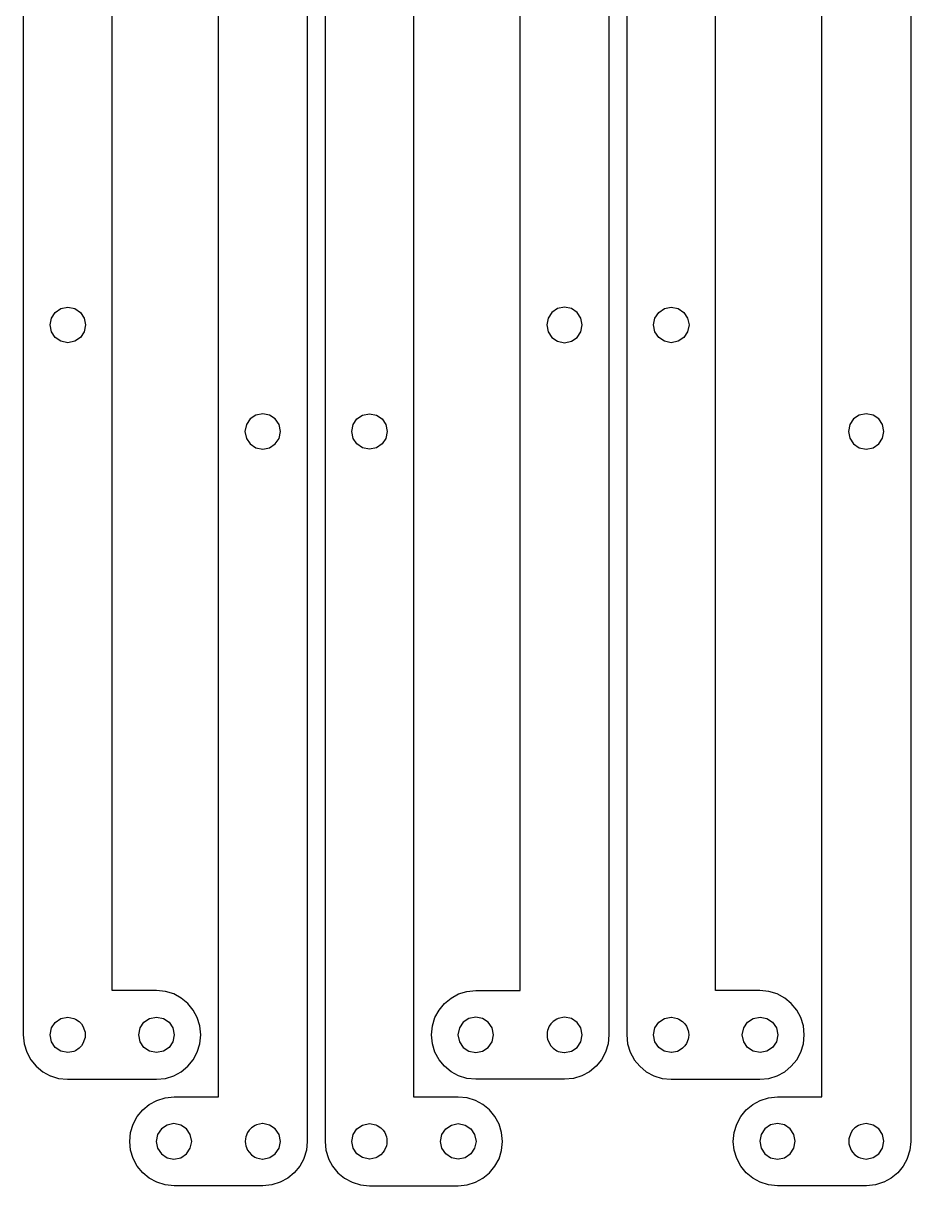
# Model space of a CAD drawing. Extents: x -2300 to 2026, y -6513 to 1502.
# Drawn here: x -1658.7 to -1558.7, y 213 to 344 of the extents above; entities that cross this region are included whole.
import ezdxf

# ---------------------------------------------------------------- set-up
doc = ezdxf.new("R2010")
doc.units = 0

msp = doc.modelspace()

# ---------------------------------------------------------------- linework, layer by layer
at = {"layer": 'Layer 1'}
for p, q in [((-1658.67956, 470.02491), (-1658.68, 230.025)), ((-1592.68044, 470.02591), (-1592.68, 230.026)), ((-1590.67956, 470.02791), (-1590.68, 230.028)), ((-1648.68, 235.023), (-1648.68, 465.023)), ((-1602.68, 235.026), (-1602.68, 465.026)), ((-1580.68, 235.026), (-1580.68, 465.026)), ((-1626.68044, 458.02591), (-1626.68, 218.026)), ((-1624.67956, 458.02591), (-1624.68, 218.026)), ((-1558.68044, 458.02791), (-1558.68, 218.028)), ((-1636.68, 223.026), (-1636.68, 453.026)), ((-1614.68, 223.024), (-1614.68, 453.024)), ((-1568.68, 223.029), (-1568.68, 453.029)), ((-1655.076098, 311.439566), (-1654.440372, 311.868028)), ((-1654.440372, 311.868028), (-1653.66197, 312.02525)), ((-1653.66197, 312.02525), (-1652.883608, 311.868175)), ((-1652.883608, 311.868175), (-1652.247971, 311.439761)), ((-1598.476392, 311.868175), (-1599.112029, 311.439761)), ((-1597.69803, 312.02525), (-1598.476392, 311.868175)), ((-1596.919628, 311.868028), (-1597.69803, 312.02525)), ((-1596.283902, 311.439566), (-1596.919628, 311.868028)), ((-1587.076098, 311.441566), (-1586.440372, 311.870028)), ((-1586.440372, 311.870028), (-1585.66197, 312.02725)), ((-1585.66197, 312.02725), (-1584.883608, 311.870175)), ((-1584.883608, 311.870175), (-1584.247971, 311.441761)), ((-1655.66195, 310.0258), (-1655.504755, 310.804084)), ((-1655.504755, 310.804084), (-1655.076098, 311.439566)), ((-1652.247971, 311.439761), (-1651.819404, 310.80423)), ((-1651.819404, 310.80423), (-1651.66225, 310.0258)), ((-1599.540596, 310.80423), (-1599.69775, 310.0258)), ((-1599.112029, 311.439761), (-1599.540596, 310.80423)), ((-1595.855245, 310.804084), (-1596.283902, 311.439566)), ((-1595.69805, 310.0258), (-1595.855245, 310.804084)), ((-1587.66195, 310.0278), (-1587.504755, 310.806084)), ((-1587.504755, 310.806084), (-1587.076098, 311.441566)), ((-1584.247971, 311.441761), (-1583.819404, 310.80623)), ((-1583.819404, 310.80623), (-1583.66225, 310.0278)), ((-1655.504906, 309.247354), (-1655.66195, 310.0258)), ((-1655.076298, 308.611536), (-1655.504906, 309.247354)), ((-1651.819367, 309.247209), (-1652.247871, 308.611341)), ((-1651.66225, 310.0258), (-1651.819367, 309.247209)), ((-1651.66225, 310.0258), (-1651.66225, 310.0258)), ((-1599.69775, 310.0258), (-1599.540633, 309.247209)), ((-1599.69775, 310.0258), (-1599.69775, 310.0258)), ((-1599.540633, 309.247209), (-1599.112129, 308.611341)), ((-1596.283703, 308.611536), (-1595.855094, 309.247354)), ((-1595.855094, 309.247354), (-1595.69805, 310.0258)), ((-1587.504906, 309.249354), (-1587.66195, 310.0278)), ((-1587.076298, 308.613536), (-1587.504906, 309.249354)), ((-1583.819367, 309.249209), (-1584.247871, 308.613341)), ((-1583.66225, 310.0278), (-1583.819367, 309.249209)), ((-1583.66225, 310.0278), (-1583.66225, 310.0278)), ((-1654.440521, 308.182787), (-1655.076298, 308.611536)), ((-1653.66197, 308.02555), (-1654.440521, 308.182787)), ((-1652.883495, 308.182641), (-1653.66197, 308.02555)), ((-1652.247871, 308.611341), (-1652.883495, 308.182641)), ((-1599.112129, 308.611341), (-1598.476505, 308.182641)), ((-1598.476505, 308.182641), (-1597.69803, 308.02555)), ((-1597.69803, 308.02555), (-1596.919479, 308.182787)), ((-1596.919479, 308.182787), (-1596.283703, 308.611536)), ((-1586.440521, 308.184787), (-1587.076298, 308.613536)), ((-1585.66197, 308.02755), (-1586.440521, 308.184787)), ((-1584.883495, 308.184641), (-1585.66197, 308.02755)), ((-1584.247871, 308.613341), (-1584.883495, 308.184641)), ((-1631.69803, 300.02525), (-1632.476392, 299.868175)), ((-1630.919628, 299.868028), (-1631.69803, 300.02525)), ((-1620.440372, 299.868028), (-1619.66197, 300.02525)), ((-1619.66197, 300.02525), (-1618.883608, 299.868175)), ((-1563.69803, 300.02825), (-1564.476392, 299.871175)), ((-1562.919628, 299.871028), (-1563.69803, 300.02825)), ((-1633.540596, 298.80423), (-1633.69775, 298.0258)), ((-1633.112029, 299.439761), (-1633.540596, 298.80423)), ((-1632.476392, 299.868175), (-1633.112029, 299.439761)), ((-1630.283902, 299.439566), (-1630.919628, 299.868028)), ((-1629.855245, 298.804084), (-1630.283902, 299.439566)), ((-1629.69805, 298.0258), (-1629.855245, 298.804084)), ((-1621.66195, 298.0258), (-1621.504755, 298.804084)), ((-1621.504755, 298.804084), (-1621.076098, 299.439566)), ((-1621.076098, 299.439566), (-1620.440372, 299.868028)), ((-1618.883608, 299.868175), (-1618.247971, 299.439761)), ((-1618.247971, 299.439761), (-1617.819404, 298.80423)), ((-1617.819404, 298.80423), (-1617.66225, 298.0258)), ((-1565.540596, 298.80723), (-1565.69775, 298.0288)), ((-1565.112029, 299.442761), (-1565.540596, 298.80723)), ((-1564.476392, 299.871175), (-1565.112029, 299.442761)), ((-1562.283902, 299.442566), (-1562.919628, 299.871028)), ((-1561.855245, 298.807084), (-1562.283902, 299.442566)), ((-1561.69805, 298.0288), (-1561.855245, 298.807084)), ((-1633.69775, 298.0258), (-1633.540633, 297.247209)), ((-1633.69775, 298.0258), (-1633.69775, 298.0258)), ((-1629.855094, 297.247354), (-1629.69805, 298.0258)), ((-1621.504906, 297.247354), (-1621.66195, 298.0258)), ((-1617.66225, 298.0258), (-1617.819367, 297.247209)), ((-1617.66225, 298.0258), (-1617.66225, 298.0258)), ((-1565.69775, 298.0288), (-1565.540633, 297.250209)), ((-1565.69775, 298.0288), (-1565.69775, 298.0288)), ((-1561.855094, 297.250354), (-1561.69805, 298.0288)), ((-1633.540633, 297.247209), (-1633.112129, 296.611341)), ((-1633.112129, 296.611341), (-1632.476505, 296.182641)), ((-1632.476505, 296.182641), (-1631.69803, 296.02555)), ((-1631.69803, 296.02555), (-1630.919479, 296.182787)), ((-1630.919479, 296.182787), (-1630.283703, 296.611536)), ((-1630.283703, 296.611536), (-1629.855094, 297.247354)), ((-1621.076298, 296.611536), (-1621.504906, 297.247354)), ((-1620.440521, 296.182787), (-1621.076298, 296.611536)), ((-1619.66197, 296.02555), (-1620.440521, 296.182787)), ((-1618.883495, 296.182641), (-1619.66197, 296.02555)), ((-1618.247871, 296.611341), (-1618.883495, 296.182641)), ((-1617.819367, 297.247209), (-1618.247871, 296.611341)), ((-1565.540633, 297.250209), (-1565.112129, 296.614341)), ((-1565.112129, 296.614341), (-1564.476505, 296.185641)), ((-1564.476505, 296.185641), (-1563.69803, 296.02855)), ((-1563.69803, 296.02855), (-1562.919479, 296.185787)), ((-1562.919479, 296.185787), (-1562.283703, 296.614535)), ((-1562.283703, 296.614535), (-1561.855094, 297.250354)), ((-1643.68, 235.02344), (-1648.68, 235.023)), ((-1642.669905, 234.922202), (-1643.68, 235.02344)), ((-1641.730259, 234.631696), (-1642.669905, 234.922202)), ((-1640.880858, 234.17173), (-1641.730259, 234.631696)), ((-1610.479142, 234.174717), (-1609.629741, 234.634692)), ((-1609.629741, 234.634692), (-1608.690095, 234.925202)), ((-1608.690095, 234.925202), (-1607.68, 235.02644)), ((-1607.68, 235.02644), (-1602.68, 235.026)), ((-1575.68, 235.02644), (-1580.68, 235.026)), ((-1574.669905, 234.925202), (-1575.68, 235.02644)), ((-1573.730259, 234.634696), (-1574.669905, 234.925202)), ((-1572.880858, 234.17473), (-1573.730259, 234.634696)), ((-1640.1415, 233.562115), (-1640.880858, 234.17173)), ((-1639.531982, 232.82266), (-1640.1415, 233.562115)), ((-1611.828018, 232.825596), (-1611.2185, 233.565083)), ((-1611.2185, 233.565083), (-1610.479142, 234.174717)), ((-1572.1415, 233.565115), (-1572.880858, 234.17473)), ((-1571.531982, 232.82566), (-1572.1415, 233.565115)), ((-1654.444117, 231.86583), (-1653.668325, 232.024893)), ((-1653.668325, 232.024893), (-1653.649804, 232.024893)), ((-1653.649804, 232.024893), (-1652.962682, 231.886516)), ((-1652.962682, 231.886516), (-1652.793084, 231.810051)), ((-1644.439972, 231.868566), (-1643.66157, 232.02572)), ((-1643.66157, 232.02572), (-1642.883208, 231.868603)), ((-1639.072101, 231.973174), (-1639.531982, 232.82266)), ((-1638.781655, 231.033468), (-1639.072101, 231.973174)), ((-1612.578345, 231.036293), (-1612.287899, 231.976064)), ((-1612.287899, 231.976064), (-1611.828018, 232.825596)), ((-1607.69843, 232.02572), (-1608.476792, 231.868603)), ((-1606.920028, 231.868566), (-1607.69843, 232.02572)), ((-1598.397318, 231.886516), (-1598.566916, 231.810051)), ((-1597.710196, 232.024893), (-1598.397318, 231.886516)), ((-1597.691675, 232.024893), (-1597.710196, 232.024893)), ((-1596.915883, 231.86583), (-1597.691675, 232.024893)), ((-1586.444117, 231.86783), (-1585.668325, 232.026893)), ((-1585.668325, 232.026893), (-1585.649804, 232.026893)), ((-1585.649804, 232.026893), (-1584.962682, 231.888516)), ((-1584.962682, 231.888516), (-1584.793084, 231.812051)), ((-1576.439972, 231.870566), (-1575.66157, 232.02772)), ((-1575.66157, 232.02772), (-1574.883208, 231.870603)), ((-1571.072101, 231.976174), (-1571.531982, 232.82566)), ((-1570.781655, 231.036468), (-1571.072101, 231.976174)), ((-1655.660895, 230.026763), (-1655.504374, 230.803164)), ((-1655.504374, 230.803164), (-1655.077457, 231.437387)), ((-1655.077457, 231.437387), (-1654.444117, 231.86583)), ((-1652.793084, 231.810051), (-1652.387478, 231.536737)), ((-1652.387478, 231.536737), (-1652.131097, 231.269508)), ((-1652.131097, 231.269508), (-1651.957001, 231.010481)), ((-1651.957001, 231.010481), (-1651.762532, 230.525765)), ((-1645.66155, 230.026), (-1645.504355, 230.804362)), ((-1645.504355, 230.804362), (-1645.075698, 231.439999)), ((-1645.075698, 231.439999), (-1644.439972, 231.868566)), ((-1642.883208, 231.868603), (-1642.247571, 231.440099)), ((-1642.247571, 231.440099), (-1641.819004, 230.804475)), ((-1641.819004, 230.804475), (-1641.66185, 230.026)), ((-1638.68044, 230.02335), (-1638.781655, 231.033468)), ((-1612.67956, 230.02609), (-1612.578345, 231.036293)), ((-1609.540996, 230.804475), (-1609.69815, 230.026)), ((-1609.112429, 231.440099), (-1609.540996, 230.804475)), ((-1608.476792, 231.868603), (-1609.112429, 231.440099)), ((-1606.284302, 231.439999), (-1606.920028, 231.868566)), ((-1605.855645, 230.804362), (-1606.284302, 231.439999)), ((-1605.69845, 230.026), (-1605.855645, 230.804362)), ((-1599.402999, 231.010481), (-1599.597468, 230.525765)), ((-1599.228903, 231.269508), (-1599.402999, 231.010481)), ((-1598.972522, 231.536737), (-1599.228903, 231.269508)), ((-1598.566916, 231.810051), (-1598.972522, 231.536737)), ((-1596.282543, 231.437387), (-1596.915883, 231.86583)), ((-1595.855626, 230.803164), (-1596.282543, 231.437387)), ((-1595.699105, 230.026763), (-1595.855626, 230.803164)), ((-1587.660895, 230.028763), (-1587.504374, 230.805164)), ((-1587.504374, 230.805164), (-1587.077457, 231.439387)), ((-1587.077457, 231.439387), (-1586.444117, 231.86783)), ((-1584.793084, 231.812051), (-1584.387478, 231.538737)), ((-1584.387478, 231.538737), (-1584.131097, 231.271508)), ((-1584.131097, 231.271508), (-1583.957001, 231.012481)), ((-1583.957001, 231.012481), (-1583.762532, 230.527765)), ((-1577.66155, 230.028), (-1577.504355, 230.806362)), ((-1577.504355, 230.806362), (-1577.075698, 231.441999)), ((-1577.075698, 231.441999), (-1576.439972, 231.870566)), ((-1574.883208, 231.870603), (-1574.247571, 231.442099)), ((-1574.247571, 231.442099), (-1573.819004, 230.806475)), ((-1573.819004, 230.806475), (-1573.66185, 230.028)), ((-1570.68044, 230.02635), (-1570.781655, 231.036468)), ((-1658.68, 230.025), (-1658.578665, 229.01456)), ((-1655.504665, 229.250577), (-1655.660895, 230.026763)), ((-1651.761998, 229.530136), (-1651.958319, 229.040128)), ((-1651.762532, 230.525765), (-1651.721787, 230.325476)), ((-1651.721781, 229.729632), (-1651.761998, 229.530136)), ((-1651.721787, 230.325476), (-1651.697974, 230.02782)), ((-1651.697969, 230.0257), (-1651.721781, 229.729632)), ((-1651.697974, 230.02782), (-1651.697969, 230.0257)), ((-1645.504506, 229.247487), (-1645.66155, 230.026)), ((-1641.66185, 230.026), (-1641.818967, 229.247335)), ((-1641.66185, 230.026), (-1641.66185, 230.026)), ((-1638.781655, 229.013147), (-1638.68044, 230.02335)), ((-1612.578345, 229.015972), (-1612.67956, 230.02609)), ((-1609.69815, 230.026), (-1609.541033, 229.247335)), ((-1609.69815, 230.026), (-1609.69815, 230.026)), ((-1605.855494, 229.247487), (-1605.69845, 230.026)), ((-1599.662026, 230.02782), (-1599.662031, 230.0257)), ((-1599.662031, 230.0257), (-1599.638219, 229.729632)), ((-1599.638213, 230.325476), (-1599.662026, 230.02782)), ((-1599.638219, 229.729632), (-1599.598002, 229.530136)), ((-1599.597468, 230.525765), (-1599.638213, 230.325476)), ((-1599.598002, 229.530136), (-1599.401681, 229.040128)), ((-1595.855335, 229.250689), (-1595.699105, 230.026763)), ((-1592.68, 230.026), (-1592.781335, 229.01556)), ((-1590.68, 230.028), (-1590.578665, 229.01756)), ((-1587.504665, 229.252577), (-1587.660895, 230.028763)), ((-1583.761998, 229.532136), (-1583.958319, 229.042128)), ((-1583.762532, 230.527765), (-1583.721787, 230.327476)), ((-1583.721781, 229.731632), (-1583.761998, 229.532136)), ((-1583.721787, 230.327476), (-1583.697974, 230.02982)), ((-1583.697969, 230.0277), (-1583.721781, 229.731632)), ((-1583.697974, 230.02982), (-1583.697969, 230.0277)), ((-1577.504506, 229.249487), (-1577.66155, 230.028)), ((-1573.66185, 230.028), (-1573.818967, 229.249335)), ((-1573.66185, 230.028), (-1573.66185, 230.028)), ((-1570.781655, 229.016147), (-1570.68044, 230.02635)), ((-1658.578665, 229.01456), (-1658.290534, 228.080847)), ((-1658.290534, 228.080847), (-1658.285242, 228.067618)), ((-1658.285242, 228.067618), (-1657.830953, 227.229419)), ((-1655.078214, 228.616498), (-1655.504665, 229.250577)), ((-1654.445489, 228.187952), (-1655.078214, 228.616498)), ((-1653.670435, 228.028363), (-1654.445489, 228.187952)), ((-1653.646623, 228.028363), (-1653.670435, 228.028363)), ((-1652.966116, 228.165682), (-1653.646623, 228.028363)), ((-1652.790962, 228.244263), (-1652.966116, 228.165682)), ((-1652.387738, 228.516254), (-1652.790962, 228.244263)), ((-1652.127917, 228.789039), (-1652.387738, 228.516254)), ((-1651.958319, 229.040128), (-1652.127917, 228.789039)), ((-1645.075898, 228.611773), (-1645.504506, 229.247487)), ((-1644.440121, 228.183178), (-1645.075898, 228.611773)), ((-1643.66157, 228.02602), (-1644.440121, 228.183178)), ((-1642.883095, 228.183026), (-1643.66157, 228.02602)), ((-1642.247471, 228.611571), (-1642.883095, 228.183026)), ((-1641.818967, 229.247335), (-1642.247471, 228.611571)), ((-1639.531982, 227.223844), (-1639.072101, 228.073376)), ((-1639.072101, 228.073376), (-1638.781655, 229.013147)), ((-1612.287899, 228.076266), (-1612.578345, 229.015972)), ((-1611.828018, 227.22678), (-1612.287899, 228.076266)), ((-1609.541033, 229.247335), (-1609.112529, 228.611571)), ((-1609.112529, 228.611571), (-1608.476905, 228.183026)), ((-1608.476905, 228.183026), (-1607.69843, 228.02602)), ((-1607.69843, 228.02602), (-1606.919879, 228.183178)), ((-1606.919879, 228.183178), (-1606.284103, 228.611773)), ((-1606.284103, 228.611773), (-1605.855494, 229.247487)), ((-1599.401681, 229.040128), (-1599.232083, 228.789039)), ((-1599.232083, 228.789039), (-1598.972262, 228.516254)), ((-1598.972262, 228.516254), (-1598.569038, 228.244263)), ((-1598.569038, 228.244263), (-1598.393884, 228.165682)), ((-1598.393884, 228.165682), (-1597.713377, 228.028363)), ((-1597.713377, 228.028363), (-1597.689565, 228.028363)), ((-1597.689565, 228.028363), (-1596.914511, 228.187989)), ((-1596.914511, 228.187989), (-1596.281786, 228.616598)), ((-1596.281786, 228.616598), (-1595.855335, 229.250689)), ((-1593.074758, 228.068618), (-1593.529047, 227.230419)), ((-1593.069466, 228.081847), (-1593.074758, 228.068618)), ((-1592.781335, 229.01556), (-1593.069466, 228.081847)), ((-1590.578665, 229.01756), (-1590.290534, 228.083847)), ((-1590.290534, 228.083847), (-1590.285242, 228.070618)), ((-1590.285242, 228.070618), (-1589.830953, 227.232419)), ((-1587.078214, 228.618498), (-1587.504665, 229.252577)), ((-1586.445489, 228.189952), (-1587.078214, 228.618498)), ((-1585.670435, 228.030363), (-1586.445489, 228.189952)), ((-1585.646623, 228.030363), (-1585.670435, 228.030363)), ((-1584.966116, 228.167682), (-1585.646623, 228.030363)), ((-1584.790962, 228.246263), (-1584.966116, 228.167682)), ((-1584.387738, 228.518254), (-1584.790962, 228.246263)), ((-1584.127917, 228.791039), (-1584.387738, 228.518254)), ((-1583.958319, 229.042128), (-1584.127917, 228.791039)), ((-1577.075898, 228.613773), (-1577.504506, 229.249487)), ((-1576.440121, 228.185178), (-1577.075898, 228.613773)), ((-1575.66157, 228.02802), (-1576.440121, 228.185178)), ((-1574.883095, 228.185026), (-1575.66157, 228.02802)), ((-1574.247471, 228.613571), (-1574.883095, 228.185026)), ((-1573.818967, 229.249335), (-1574.247471, 228.613571)), ((-1571.531982, 227.226844), (-1571.072101, 228.076376)), ((-1571.072101, 228.076376), (-1570.781655, 229.016147)), ((-1657.830953, 227.229419), (-1657.825662, 227.218835)), ((-1657.825662, 227.218835), (-1657.219502, 226.484088)), ((-1640.1415, 226.484357), (-1639.531982, 227.223844)), ((-1611.2185, 226.487325), (-1611.828018, 227.22678)), ((-1593.534338, 227.219835), (-1594.140498, 226.485088)), ((-1593.529047, 227.230419), (-1593.534338, 227.219835)), ((-1589.830953, 227.232419), (-1589.825662, 227.221835)), ((-1589.825662, 227.221835), (-1589.219502, 226.487088)), ((-1572.1415, 226.487358), (-1571.531982, 227.226844)), ((-1657.219502, 226.484088), (-1656.479993, 225.874224)), ((-1656.479993, 225.874224), (-1655.633592, 225.415966)), ((-1655.633592, 225.415966), (-1655.630946, 225.413321)), ((-1655.630946, 225.413321), (-1655.630946, 225.413321)), ((-1655.630946, 225.413321), (-1655.6283, 225.413321)), ((-1655.6283, 225.413321), (-1654.69247, 225.123867)), ((-1642.669905, 225.124238), (-1641.730259, 225.414748)), ((-1641.730259, 225.414748), (-1640.880858, 225.874723)), ((-1640.880858, 225.874723), (-1640.1415, 226.484357)), ((-1610.479142, 225.87771), (-1611.2185, 226.487325)), ((-1609.629741, 225.417744), (-1610.479142, 225.87771)), ((-1608.690095, 225.127238), (-1609.629741, 225.417744)), ((-1595.7317, 225.416703), (-1596.66753, 225.127249)), ((-1595.729054, 225.416703), (-1595.7317, 225.416703)), ((-1595.726408, 225.416703), (-1595.729054, 225.416703)), ((-1595.729054, 225.416703), (-1595.729054, 225.416703)), ((-1594.880007, 225.875225), (-1595.726408, 225.416703)), ((-1594.140498, 226.485088), (-1594.880007, 225.875225)), ((-1589.219502, 226.487088), (-1588.479993, 225.877224)), ((-1588.479993, 225.877224), (-1587.633592, 225.418966)), ((-1587.633592, 225.418966), (-1587.630946, 225.416321)), ((-1587.630946, 225.416321), (-1587.630946, 225.416321)), ((-1587.630946, 225.416321), (-1587.6283, 225.416321)), ((-1587.6283, 225.416321), (-1586.69247, 225.126867)), ((-1574.669905, 225.127238), (-1573.730259, 225.417748)), ((-1573.730259, 225.417748), (-1572.880858, 225.877723)), ((-1572.880858, 225.877723), (-1572.1415, 226.487358)), ((-1654.69247, 225.123867), (-1654.689824, 225.123867)), ((-1654.689824, 225.123867), (-1654.689824, 225.123867)), ((-1654.689824, 225.123867), (-1654.689824, 225.123867)), ((-1654.689824, 225.123867), (-1653.680974, 225.022532)), ((-1653.680974, 225.022532), (-1653.68, 225.023)), ((-1653.68, 225.023), (-1643.68, 225.023)), ((-1643.68, 225.023), (-1642.669905, 225.124238)), ((-1607.68, 225.026), (-1608.690095, 225.127238)), ((-1597.68, 225.026), (-1607.68, 225.026)), ((-1597.679026, 225.025914), (-1597.68, 225.026)), ((-1596.670176, 225.127249), (-1597.679026, 225.025914)), ((-1596.66753, 225.127249), (-1596.670176, 225.127249)), ((-1596.670176, 225.127249), (-1596.670176, 225.127249)), ((-1596.670176, 225.127249), (-1596.670176, 225.127249)), ((-1586.69247, 225.126867), (-1586.689824, 225.126867)), ((-1586.689824, 225.126867), (-1586.689824, 225.126867)), ((-1586.689824, 225.126867), (-1586.689824, 225.126867)), ((-1586.689824, 225.126867), (-1585.680974, 225.025532)), ((-1585.680974, 225.025532), (-1585.68, 225.026)), ((-1585.68, 225.026), (-1575.68, 225.026)), ((-1575.68, 225.026), (-1574.669905, 225.127238)), ((-1643.629741, 222.634692), (-1642.690095, 222.925202)), ((-1642.690095, 222.925202), (-1641.68, 223.02644)), ((-1641.68, 223.02644), (-1636.68, 223.026)), ((-1609.68, 223.02344), (-1614.68, 223.024)), ((-1608.669905, 222.922202), (-1609.68, 223.02344)), ((-1607.730259, 222.631696), (-1608.669905, 222.922202)), ((-1575.629741, 222.636692), (-1574.690095, 222.927202)), ((-1574.690095, 222.927202), (-1573.68, 223.02844)), ((-1573.68, 223.02844), (-1568.68, 223.029)), ((-1645.828018, 220.825596), (-1645.2185, 221.565083)), ((-1645.2185, 221.565083), (-1644.479142, 222.174717)), ((-1644.479142, 222.174717), (-1643.629741, 222.634692)), ((-1606.880858, 222.17173), (-1607.730259, 222.631696)), ((-1606.1415, 221.562115), (-1606.880858, 222.17173)), ((-1605.531982, 220.82266), (-1606.1415, 221.562115)), ((-1577.828018, 220.827596), (-1577.2185, 221.567082)), ((-1577.2185, 221.567082), (-1576.479142, 222.176717)), ((-1576.479142, 222.176717), (-1575.629741, 222.636692)), ((-1646.287899, 219.976064), (-1645.828018, 220.825596)), ((-1605.072101, 219.973174), (-1605.531982, 220.82266)), ((-1578.287899, 219.978064), (-1577.828018, 220.827596)), ((-1646.67956, 218.02609), (-1646.578345, 219.036293)), ((-1646.578345, 219.036293), (-1646.287899, 219.976064)), ((-1643.540996, 218.804475), (-1643.69815, 218.026)), ((-1643.112429, 219.440099), (-1643.540996, 218.804475)), ((-1642.476792, 219.868603), (-1643.112429, 219.440099)), ((-1641.69843, 220.02572), (-1642.476792, 219.868603)), ((-1640.920028, 219.868566), (-1641.69843, 220.02572)), ((-1640.284302, 219.439999), (-1640.920028, 219.868566)), ((-1639.855645, 218.804362), (-1640.284302, 219.439999)), ((-1639.69845, 218.026), (-1639.855645, 218.804362)), ((-1633.402999, 219.010481), (-1633.597468, 218.525765)), ((-1633.228903, 219.269508), (-1633.402999, 219.010481)), ((-1632.972522, 219.536737), (-1633.228903, 219.269508)), ((-1632.566916, 219.810051), (-1632.972522, 219.536737)), ((-1632.397318, 219.886516), (-1632.566916, 219.810051)), ((-1631.710196, 220.024893), (-1632.397318, 219.886516)), ((-1631.691675, 220.024893), (-1631.710196, 220.024893)), ((-1630.915883, 219.86583), (-1631.691675, 220.024893)), ((-1630.282543, 219.437387), (-1630.915883, 219.86583)), ((-1629.855626, 218.803164), (-1630.282543, 219.437387)), ((-1629.699105, 218.026763), (-1629.855626, 218.803164)), ((-1621.660895, 218.026763), (-1621.504374, 218.803164)), ((-1621.504374, 218.803164), (-1621.077457, 219.437387)), ((-1621.077457, 219.437387), (-1620.444117, 219.86583)), ((-1620.444117, 219.86583), (-1619.668325, 220.024893)), ((-1619.668325, 220.024893), (-1619.649804, 220.024893)), ((-1619.649804, 220.024893), (-1618.962682, 219.886516)), ((-1618.962682, 219.886516), (-1618.793084, 219.810051)), ((-1618.793084, 219.810051), (-1618.387478, 219.536737)), ((-1618.387478, 219.536737), (-1618.131097, 219.269508)), ((-1618.131097, 219.269508), (-1617.957001, 219.010481)), ((-1617.957001, 219.010481), (-1617.762532, 218.525765)), ((-1611.66155, 218.026), (-1611.504355, 218.804362)), ((-1611.504355, 218.804362), (-1611.075698, 219.439999)), ((-1611.075698, 219.439999), (-1610.439972, 219.868566)), ((-1610.439972, 219.868566), (-1609.66157, 220.02572)), ((-1609.66157, 220.02572), (-1608.883208, 219.868603)), ((-1608.883208, 219.868603), (-1608.247571, 219.440099)), ((-1608.247571, 219.440099), (-1607.819004, 218.804475)), ((-1607.819004, 218.804475), (-1607.66185, 218.026)), ((-1604.781655, 219.033468), (-1605.072101, 219.973174)), ((-1604.68044, 218.02335), (-1604.781655, 219.033468)), ((-1578.67956, 218.02809), (-1578.578345, 219.038293)), ((-1578.578345, 219.038293), (-1578.287899, 219.978064)), ((-1575.540996, 218.807475), (-1575.69815, 218.029)), ((-1575.112429, 219.443099), (-1575.540996, 218.807475)), ((-1574.476792, 219.871603), (-1575.112429, 219.443099)), ((-1573.69843, 220.02872), (-1574.476792, 219.871603)), ((-1572.920028, 219.871566), (-1573.69843, 220.02872)), ((-1572.284302, 219.442999), (-1572.920028, 219.871566)), ((-1571.855645, 218.807362), (-1572.284302, 219.442999)), ((-1571.69845, 218.029), (-1571.855645, 218.807362)), ((-1565.402999, 219.013481), (-1565.597468, 218.528765)), ((-1565.228903, 219.272508), (-1565.402999, 219.013481)), ((-1564.972522, 219.539737), (-1565.228903, 219.272508)), ((-1564.566916, 219.813051), (-1564.972522, 219.539737)), ((-1564.397318, 219.889516), (-1564.566916, 219.813051)), ((-1563.710196, 220.027893), (-1564.397318, 219.889516)), ((-1563.691675, 220.027893), (-1563.710196, 220.027893)), ((-1562.915883, 219.86883), (-1563.691675, 220.027893)), ((-1562.282543, 219.440387), (-1562.915883, 219.86883)), ((-1561.855626, 218.806164), (-1562.282543, 219.440387)), ((-1561.699105, 218.029763), (-1561.855626, 218.806164)), ((-1646.578345, 217.015972), (-1646.67956, 218.02609)), ((-1643.69815, 218.026), (-1643.541033, 217.247335)), ((-1643.69815, 218.026), (-1643.69815, 218.026)), ((-1639.855494, 217.247487), (-1639.69845, 218.026)), ((-1633.662026, 218.02782), (-1633.662031, 218.0257)), ((-1633.662031, 218.0257), (-1633.638219, 217.729632)), ((-1633.638213, 218.325476), (-1633.662026, 218.02782)), ((-1633.638219, 217.729632), (-1633.598002, 217.530136)), ((-1633.597468, 218.525765), (-1633.638213, 218.325476)), ((-1633.598002, 217.530136), (-1633.401681, 217.040128)), ((-1629.855335, 217.250689), (-1629.699105, 218.026763)), ((-1626.68, 218.026), (-1626.781335, 217.01556)), ((-1624.68, 218.026), (-1624.578665, 217.01556)), ((-1621.504665, 217.250577), (-1621.660895, 218.026763)), ((-1617.761998, 217.530136), (-1617.958319, 217.040128)), ((-1617.762532, 218.525765), (-1617.721787, 218.325476)), ((-1617.721781, 217.729632), (-1617.761998, 217.530136)), ((-1617.721787, 218.325476), (-1617.697974, 218.02782)), ((-1617.697969, 218.0257), (-1617.721781, 217.729632)), ((-1617.697974, 218.02782), (-1617.697969, 218.0257)), ((-1611.504506, 217.247487), (-1611.66155, 218.026)), ((-1607.66185, 218.026), (-1607.818967, 217.247335)), ((-1607.66185, 218.026), (-1607.66185, 218.026)), ((-1604.781655, 217.013147), (-1604.68044, 218.02335)), ((-1578.578345, 217.017972), (-1578.67956, 218.02809)), ((-1575.69815, 218.029), (-1575.541033, 217.250335)), ((-1575.69815, 218.029), (-1575.69815, 218.029)), ((-1571.855494, 217.250487), (-1571.69845, 218.029)), ((-1565.662026, 218.03082), (-1565.662031, 218.0287)), ((-1565.662031, 218.0287), (-1565.638219, 217.732632)), ((-1565.638213, 218.328476), (-1565.662026, 218.03082)), ((-1565.638219, 217.732632), (-1565.598002, 217.533136)), ((-1565.597468, 218.528765), (-1565.638213, 218.328476)), ((-1565.598002, 217.533136), (-1565.401681, 217.043128)), ((-1561.855335, 217.253689), (-1561.699105, 218.029763)), ((-1558.68, 218.028), (-1558.781335, 217.01756)), ((-1646.287899, 216.076266), (-1646.578345, 217.015972)), ((-1643.541033, 217.247335), (-1643.112529, 216.611571)), ((-1643.112529, 216.611571), (-1642.476905, 216.183026)), ((-1642.476905, 216.183026), (-1641.69843, 216.02602)), ((-1641.69843, 216.02602), (-1640.919879, 216.183178)), ((-1640.919879, 216.183178), (-1640.284103, 216.611773)), ((-1640.284103, 216.611773), (-1639.855494, 217.247487)), ((-1633.401681, 217.040128), (-1633.232083, 216.789039)), ((-1633.232083, 216.789039), (-1632.972262, 216.516254)), ((-1632.972262, 216.516254), (-1632.569038, 216.244263)), ((-1632.569038, 216.244263), (-1632.393884, 216.165682)), ((-1632.393884, 216.165682), (-1631.713377, 216.028363)), ((-1631.689565, 216.028363), (-1630.914511, 216.187989)), ((-1630.914511, 216.187989), (-1630.281786, 216.616598)), ((-1630.281786, 216.616598), (-1629.855335, 217.250689)), ((-1626.781335, 217.01556), (-1627.069466, 216.081847)), ((-1624.578665, 217.01556), (-1624.290534, 216.081847)), ((-1621.078214, 216.616498), (-1621.504665, 217.250577)), ((-1620.445489, 216.187952), (-1621.078214, 216.616498)), ((-1619.670435, 216.028363), (-1620.445489, 216.187952)), ((-1618.966116, 216.165682), (-1619.646623, 216.028363)), ((-1618.790962, 216.244263), (-1618.966116, 216.165682)), ((-1618.387738, 216.516254), (-1618.790962, 216.244263)), ((-1618.127917, 216.789039), (-1618.387738, 216.516254)), ((-1617.958319, 217.040128), (-1618.127917, 216.789039)), ((-1611.075898, 216.611773), (-1611.504506, 217.247487)), ((-1610.440121, 216.183178), (-1611.075898, 216.611773)), ((-1609.66157, 216.02602), (-1610.440121, 216.183178)), ((-1608.883095, 216.183026), (-1609.66157, 216.02602)), ((-1608.247471, 216.611571), (-1608.883095, 216.183026)), ((-1607.818967, 217.247335), (-1608.247471, 216.611571)), ((-1605.072101, 216.073376), (-1604.781655, 217.013147)), ((-1578.287899, 216.078266), (-1578.578345, 217.017972)), ((-1575.541033, 217.250335), (-1575.112529, 216.614571)), ((-1575.112529, 216.614571), (-1574.476905, 216.186026)), ((-1574.476905, 216.186026), (-1573.69843, 216.02902)), ((-1573.69843, 216.02902), (-1572.919879, 216.186178)), ((-1572.919879, 216.186178), (-1572.284103, 216.614773)), ((-1572.284103, 216.614773), (-1571.855494, 217.250487)), ((-1565.401681, 217.043128), (-1565.232083, 216.792039)), ((-1565.232083, 216.792039), (-1564.972262, 216.519254)), ((-1564.972262, 216.519254), (-1564.569038, 216.247263)), ((-1564.569038, 216.247263), (-1564.393884, 216.168682)), ((-1564.393884, 216.168682), (-1563.713377, 216.031363)), ((-1563.689565, 216.031363), (-1562.914511, 216.190989)), ((-1562.914511, 216.190989), (-1562.281786, 216.619598)), ((-1562.281786, 216.619598), (-1561.855335, 217.253689)), ((-1558.781335, 217.01756), (-1559.069466, 216.083847)), ((-1645.828018, 215.22678), (-1646.287899, 216.076266)), ((-1645.2185, 214.487325), (-1645.828018, 215.22678)), ((-1631.713377, 216.028363), (-1631.689565, 216.028363)), ((-1627.534338, 215.219835), (-1628.140498, 214.485088)), ((-1627.529047, 215.230419), (-1627.534338, 215.219835)), ((-1627.074758, 216.068618), (-1627.529047, 215.230419)), ((-1627.069466, 216.081847), (-1627.074758, 216.068618)), ((-1624.290534, 216.081847), (-1624.285242, 216.068618)), ((-1624.285242, 216.068618), (-1623.830953, 215.230419)), ((-1623.830953, 215.230419), (-1623.825662, 215.219835)), ((-1623.825662, 215.219835), (-1623.219502, 214.485088)), ((-1619.646623, 216.028363), (-1619.670435, 216.028363)), ((-1606.1415, 214.484357), (-1605.531982, 215.223844)), ((-1605.531982, 215.223844), (-1605.072101, 216.073376)), ((-1577.828018, 215.22878), (-1578.287899, 216.078266)), ((-1577.2185, 214.489325), (-1577.828018, 215.22878)), ((-1563.713377, 216.031363), (-1563.689565, 216.031363)), ((-1559.534338, 215.221835), (-1560.140498, 214.487088)), ((-1559.529047, 215.232419), (-1559.534338, 215.221835)), ((-1559.074758, 216.070618), (-1559.529047, 215.232419)), ((-1559.069466, 216.083847), (-1559.074758, 216.070618)), ((-1644.479142, 213.87771), (-1645.2185, 214.487325)), ((-1643.629741, 213.417744), (-1644.479142, 213.87771)), ((-1628.880007, 213.875225), (-1629.726408, 213.416703)), ((-1628.140498, 214.485088), (-1628.880007, 213.875225)), ((-1623.219502, 214.485088), (-1622.479993, 213.875225)), ((-1622.479993, 213.875225), (-1621.633592, 213.416967)), ((-1607.730259, 213.414748), (-1606.880858, 213.874723)), ((-1606.880858, 213.874723), (-1606.1415, 214.484357)), ((-1576.479142, 213.87971), (-1577.2185, 214.489325)), ((-1575.629741, 213.419744), (-1576.479142, 213.87971)), ((-1560.880007, 213.877224), (-1561.726408, 213.418702)), ((-1560.140498, 214.487088), (-1560.880007, 213.877224)), ((-1642.690095, 213.127238), (-1643.629741, 213.417744)), ((-1641.68, 213.026), (-1642.690095, 213.127238)), ((-1631.68, 213.026), (-1641.68, 213.026)), ((-1631.679026, 213.025914), (-1631.68, 213.026)), ((-1630.670176, 213.127249), (-1631.679026, 213.025914)), ((-1630.66753, 213.127249), (-1630.670176, 213.127249)), ((-1630.670176, 213.127249), (-1630.670176, 213.127249)), ((-1630.670176, 213.127249), (-1630.670176, 213.127249)), ((-1629.7317, 213.416703), (-1630.66753, 213.127249)), ((-1629.729054, 213.416703), (-1629.7317, 213.416703)), ((-1629.726408, 213.416703), (-1629.729054, 213.416703)), ((-1629.729054, 213.416703), (-1629.729054, 213.416703)), ((-1621.633592, 213.416967), (-1621.630946, 213.414321)), ((-1621.630946, 213.414321), (-1621.630946, 213.414321)), ((-1621.630946, 213.414321), (-1621.6283, 213.414321)), ((-1621.6283, 213.414321), (-1620.69247, 213.124867)), ((-1620.69247, 213.124867), (-1620.689824, 213.124867)), ((-1620.689824, 213.124867), (-1620.689824, 213.124867)), ((-1620.689824, 213.124867), (-1620.689824, 213.124867)), ((-1620.689824, 213.124867), (-1619.680974, 213.023532)), ((-1619.680974, 213.023532), (-1619.68, 213.023)), ((-1619.68, 213.023), (-1609.68, 213.023)), ((-1609.68, 213.023), (-1608.669905, 213.124238)), ((-1608.669905, 213.124238), (-1607.730259, 213.414748)), ((-1574.690095, 213.129238), (-1575.629741, 213.419744)), ((-1573.68, 213.028), (-1574.690095, 213.129238)), ((-1563.68, 213.028), (-1573.68, 213.028)), ((-1563.679026, 213.027913), (-1563.68, 213.028)), ((-1562.670176, 213.129248), (-1563.679026, 213.027913)), ((-1562.66753, 213.129248), (-1562.670176, 213.129248)), ((-1562.670176, 213.129248), (-1562.670176, 213.129248)), ((-1562.670176, 213.129248), (-1562.670176, 213.129248)), ((-1561.7317, 213.418702), (-1562.66753, 213.129248)), ((-1561.729054, 213.418702), (-1561.7317, 213.418702)), ((-1561.726408, 213.418702), (-1561.729054, 213.418702)), ((-1561.729054, 213.418702), (-1561.729054, 213.418702))]:
    msp.add_line(p, q, dxfattribs=at)

doc.saveas('drawing.dxf')
